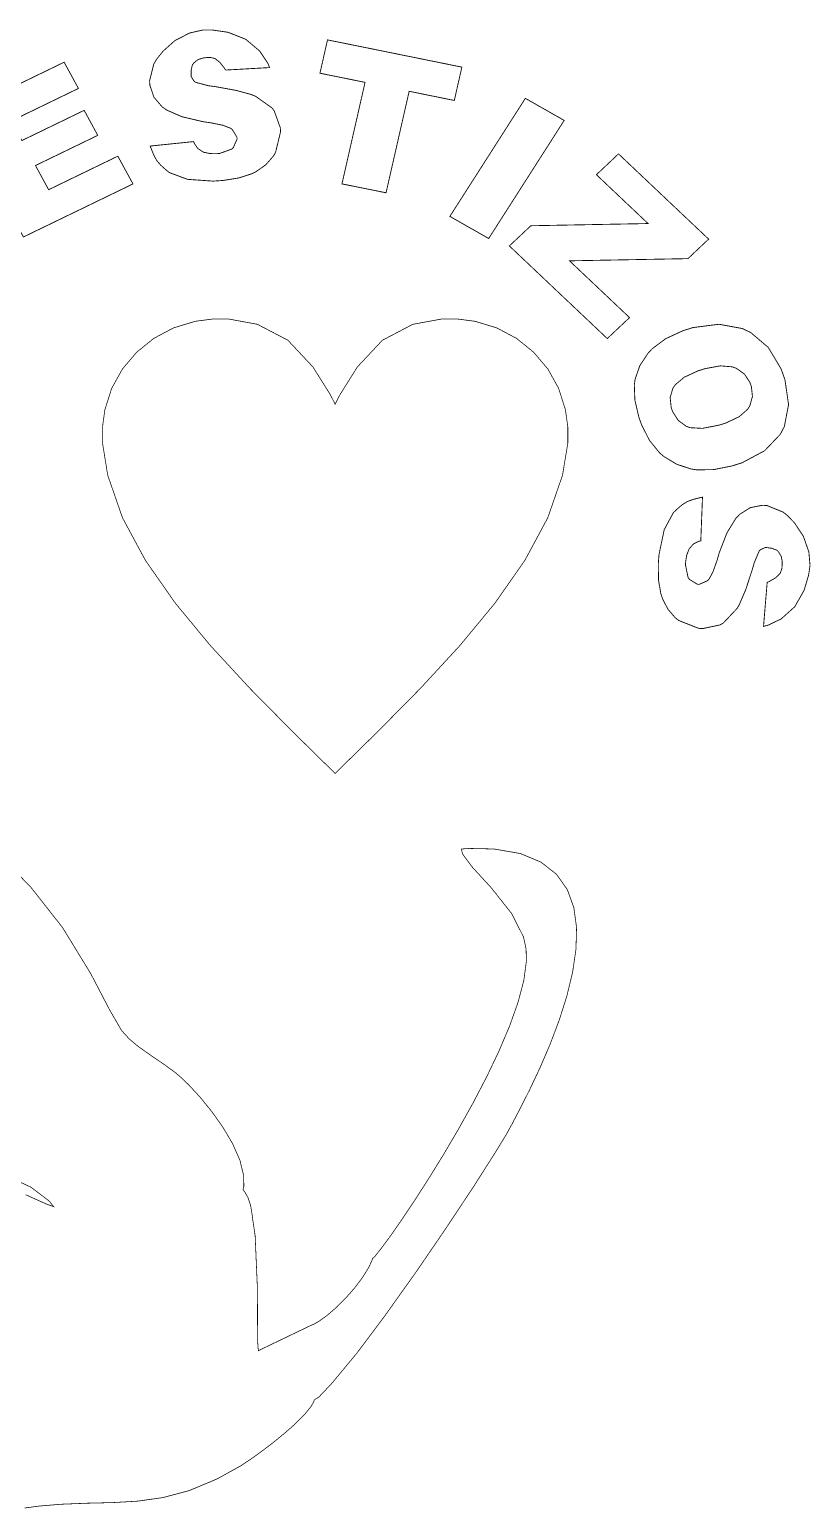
# Model space of a CAD drawing. Header units: millimetres. Extents: x -36 to 207, y -20 to 38.
# Drawn here: x 190.12 to 207.16, y 5.49 to 37.74 of the extents above; entities that cross this region are included whole.
import ezdxf

# ---------------------------------------------------------------- set-up
doc = ezdxf.new("R2010")
doc.units = ezdxf.units.MM

msp = doc.modelspace()

# ---------------------------------------------------------------- linework, layer by layer
at = {"color": 0}
for points in [[(192.753, 35.201, 0.0189, 0.0189, 0), (193.7, 35.298, 0.0189, 0.0189, 0), (193.715, 35.258, 0.0189, 0.0189, 0), (193.789, 35.15, 0.0189, 0.0189, 0), (193.911, 35.068, 0.0189, 0.0189, 0), (194.061, 35.037, 0.0189, 0.0189, 0), (194.189, 35.034, 0.0189, 0.0189, 0), (194.232, 35.037, 0.0189, 0.0189, 0), (194.266, 35.039, 0.0189, 0.0189, 0), (194.531, 35.134, 0.0189, 0.0189, 0), (194.548, 35.15, 0.0189, 0.0189, 0), (194.566, 35.167, 0.0189, 0.0189, 0), (194.648, 35.354, 0.0189, 0.0189, 0), (194.647, 35.374, 0.0189, 0.0189, 0), (194.645, 35.393, 0.0189, 0.0189, 0), (194.543, 35.562, 0.0189, 0.0189, 0), (194.524, 35.576, 0.0189, 0.0189, 0), (194.505, 35.59, 0.0189, 0.0189, 0), (194.338, 35.654, 0.0189, 0.0189, 0), (194.076, 35.708, 0.0189, 0.0189, 0), (194.01, 35.717, 0.0189, 0.0189, 0), (193.9, 35.733, 0.0189, 0.0189, 0), (193.444, 35.841, 0.0189, 0.0189, 0), (193.11, 35.987, 0.0189, 0.0189, 0), (193.062, 36.022, 0.0189, 0.0189, 0), (193.013, 36.056, 0.0189, 0.0189, 0), (192.834, 36.266, 0.0189, 0.0189, 0), (192.746, 36.524, 0.0189, 0.0189, 0), (192.742, 36.582, 0.0189, 0.0189, 0), (192.739, 36.621, 0.0189, 0.0189, 0), (192.831, 36.991, 0.0189, 0.0189, 0), (192.853, 37.027, 0.0189, 0.0189, 0), (192.891, 37.092, 0.0189, 0.0189, 0), (193.034, 37.271, 0.0189, 0.0189, 0), (193.29, 37.499, 0.0189, 0.0189, 0), (193.613, 37.666, 0.0189, 0.0189, 0), (193.901, 37.731, 0.0189, 0.0189, 0), (193.997, 37.731, 0.0189, 0.0189, 0), (194.111, 37.731, 0.0189, 0.0189, 0), (194.454, 37.681, 0.0189, 0.0189, 0), (194.838, 37.528, 0.0189, 0.0189, 0), (195.142, 37.272, 0.0189, 0.0189, 0), (195.318, 37.008, 0.0189, 0.0189, 0), (195.357, 36.912, 0.0189, 0.0189, 0), (194.398, 36.858, 0.0189, 0.0189, 0), (194.37, 36.902, 0.0189, 0.0189, 0), (194.273, 37.025, 0.0189, 0.0189, 0), (194.167, 37.109, 0.0189, 0.0189, 0), (194.061, 37.134, 0.0189, 0.0189, 0), (193.967, 37.129, 0.0189, 0.0189, 0), (193.937, 37.124, 0.0189, 0.0189, 0), (193.909, 37.121, 0.0189, 0.0189, 0), (193.793, 37.085, 0.0189, 0.0189, 0), (193.7, 37.008, 0.0189, 0.0189, 0), (193.683, 36.984, 0.0189, 0.0189, 0), (193.672, 36.97, 0.0189, 0.0189, 0), (193.647, 36.857, 0.0189, 0.0189, 0), (193.646, 36.741, 0.0189, 0.0189, 0), (193.647, 36.725, 0.0189, 0.0189, 0), (193.647, 36.713, 0.0189, 0.0189, 0), (193.714, 36.61, 0.0189, 0.0189, 0), (193.727, 36.601, 0.0189, 0.0189, 0), (193.739, 36.592, 0.0189, 0.0189, 0), (194.018, 36.517, 0.0189, 0.0189, 0), (194.063, 36.511, 0.0189, 0.0189, 0), (194.171, 36.497, 0.0189, 0.0189, 0), (194.625, 36.415, 0.0189, 0.0189, 0), (194.956, 36.325, 0.0189, 0.0189, 0), (195.004, 36.305, 0.0189, 0.0189, 0), (195.052, 36.286, 0.0189, 0.0189, 0), (195.411, 36.031, 0.0189, 0.0189, 0), (195.434, 35.999, 0.0189, 0.0189, 0), (195.458, 35.968, 0.0189, 0.0189, 0), (195.59, 35.604, 0.0189, 0.0189, 0), (195.593, 35.563, 0.0189, 0.0189, 0), (195.597, 35.515, 0.0189, 0.0189, 0), (195.488, 35.063, 0.0189, 0.0189, 0), (195.463, 35.02, 0.0189, 0.0189, 0), (195.437, 34.978, 0.0189, 0.0189, 0), (195.275, 34.793, 0.0189, 0.0189, 0), (195.066, 34.645, 0.0189, 0.0189, 0), (195.016, 34.62, 0.0189, 0.0189, 0), (194.967, 34.596, 0.0189, 0.0189, 0), (194.68, 34.504, 0.0189, 0.0189, 0), (194.337, 34.45, 0.0189, 0.0189, 0), (194.26, 34.445, 0.0189, 0.0189, 0), (194.125, 34.436, 0.0189, 0.0189, 0), (193.568, 34.475, 0.0189, 0.0189, 0), (193.171, 34.622, 0.0189, 0.0189, 0), (193.115, 34.667, 0.0189, 0.0189, 0), (193.08, 34.696, 0.0189, 0.0189, 0), (192.981, 34.785, 0.0189, 0.0189, 0), (192.894, 34.887, 0.0189, 0.0189, 0), (192.827, 35.013, 0.0189, 0.0189, 0), (192.77, 35.155, 0.0189, 0.0189, 0), (192.753, 35.201, 0.0189, 0.0189, 0)], [(196.621, 37.516, 0.0189, 0.0189, 0), (199.552, 36.922, 0.0189, 0.0189, 0), (199.387, 36.195, 0.0189, 0.0189, 0), (198.402, 36.395, 0.0189, 0.0189, 0), (197.898, 34.182, 0.0189, 0.0189, 0), (196.936, 34.376, 0.0189, 0.0189, 0), (197.44, 36.59, 0.0189, 0.0189, 0), (196.456, 36.789, 0.0189, 0.0189, 0), (196.621, 37.516, 0.0189, 0.0189, 0)], [(188.53, 35.892, 0.0189, 0.0189, 0), (190.875, 37.029, 0.0189, 0.0189, 0), (191.187, 36.457, 0.0189, 0.0189, 0), (189.721, 35.747, 0.0189, 0.0189, 0), (189.953, 35.321, 0.0189, 0.0189, 0), (191.312, 35.979, 0.0189, 0.0189, 0), (191.609, 35.434, 0.0189, 0.0189, 0), (190.25, 34.776, 0.0189, 0.0189, 0), (190.537, 34.249, 0.0189, 0.0189, 0), (192.047, 34.98, 0.0189, 0.0189, 0), (192.377, 34.375, 0.0189, 0.0189, 0), (189.987, 33.218, 0.0189, 0.0189, 0), (188.53, 35.892, 0.0189, 0.0189, 0)], [(200.937, 36.241, 0.0189, 0.0189, 0), (201.784, 35.76, 0.0189, 0.0189, 0), (200.137, 33.185, 0.0189, 0.0189, 0), (199.29, 33.667, 0.0189, 0.0189, 0), (200.937, 36.241, 0.0189, 0.0189, 0)], [(202.969, 35.03, 0.0189, 0.0189, 0), (204.935, 33.171, 0.0189, 0.0189, 0), (204.484, 32.746, 0.0189, 0.0189, 0), (201.9, 32.698, 0.0189, 0.0189, 0), (203.21, 31.46, 0.0189, 0.0189, 0), (202.724, 31.003, 0.0189, 0.0189, 0), (200.588, 33.023, 0.0189, 0.0189, 0), (201.057, 33.463, 0.0189, 0.0189, 0), (203.613, 33.511, 0.0189, 0.0189, 0), (202.487, 34.576, 0.0189, 0.0189, 0), (202.969, 35.03, 0.0189, 0.0189, 0)], [(196.787, 29.572, 0.0158, 0.0158, 0), (196.895, 29.783, 0.0158, 0.0158, 0), (197.273, 30.385, 0.0158, 0.0158, 0), (197.818, 30.966, 0.0158, 0.0158, 0), (198.482, 31.314, 0.0158, 0.0158, 0), (199.114, 31.43, 0.0158, 0.0158, 0), (199.325, 31.43, 0.0158, 0.0158, 0), (199.453, 31.43, 0.0158, 0.0158, 0), (199.836, 31.38, 0.0158, 0.0158, 0), (200.313, 31.236, 0.0158, 0.0158, 0), (200.744, 31.007, 0.0158, 0.0158, 0), (201.119, 30.704, 0.0158, 0.0158, 0), (201.429, 30.338, 0.0158, 0.0158, 0), (201.663, 29.917, 0.0158, 0.0158, 0), (201.811, 29.452, 0.0158, 0.0158, 0), (201.863, 29.078, 0.0158, 0.0158, 0), (201.863, 28.953, 0.0158, 0.0158, 0), (201.863, 28.721, 0.0158, 0.0158, 0), (201.748, 28.024, 0.0158, 0.0158, 0), (201.426, 27.095, 0.0158, 0.0158, 0), (200.926, 26.166, 0.0158, 0.0158, 0), (200.276, 25.237, 0.0158, 0.0158, 0), (199.508, 24.308, 0.0158, 0.0158, 0), (198.651, 23.379, 0.0158, 0.0158, 0), (197.734, 22.45, 0.0158, 0.0158, 0), (197.024, 21.753, 0.0158, 0.0158, 0), (196.787, 21.521, 0.0158, 0.0158, 0), (196.55, 21.753, 0.0158, 0.0158, 0), (195.841, 22.45, 0.0158, 0.0158, 0), (194.924, 23.379, 0.0158, 0.0158, 0), (194.066, 24.308, 0.0158, 0.0158, 0), (193.298, 25.237, 0.0158, 0.0158, 0), (192.649, 26.166, 0.0158, 0.0158, 0), (192.148, 27.095, 0.0158, 0.0158, 0), (191.826, 28.024, 0.0158, 0.0158, 0), (191.713, 28.721, 0.0158, 0.0158, 0), (191.713, 28.953, 0.0158, 0.0158, 0), (191.713, 29.078, 0.0158, 0.0158, 0), (191.764, 29.452, 0.0158, 0.0158, 0), (191.912, 29.917, 0.0158, 0.0158, 0), (192.146, 30.338, 0.0158, 0.0158, 0), (192.456, 30.704, 0.0158, 0.0158, 0), (192.831, 31.007, 0.0158, 0.0158, 0), (193.262, 31.236, 0.0158, 0.0158, 0), (193.739, 31.38, 0.0158, 0.0158, 0), (194.122, 31.43, 0.0158, 0.0158, 0), (194.25, 31.43, 0.0158, 0.0158, 0), (194.46, 31.43, 0.0158, 0.0158, 0), (195.092, 31.314, 0.0158, 0.0158, 0), (195.757, 30.966, 0.0158, 0.0158, 0), (196.302, 30.385, 0.0158, 0.0158, 0), (196.68, 29.783, 0.0158, 0.0158, 0), (196.787, 29.572, 0.0158, 0.0158, 0)], [(204.47, 31.204, 0.0189, 0.0189, 0), (204.594, 31.243, 0.0189, 0.0189, 0), (205.163, 31.315, 0.0189, 0.0189, 0), (205.669, 31.222, 0.0189, 0.0189, 0), (205.761, 31.178, 0.0189, 0.0189, 0), (205.853, 31.135, 0.0189, 0.0189, 0), (206.236, 30.81, 0.0189, 0.0189, 0), (206.517, 30.34, 0.0189, 0.0189, 0), (206.558, 30.224, 0.0189, 0.0189, 0), (206.6, 30.106, 0.0189, 0.0189, 0), (206.679, 29.562, 0.0189, 0.0189, 0), (206.587, 29.085, 0.0189, 0.0189, 0), (206.542, 28.999, 0.0189, 0.0189, 0), (206.497, 28.914, 0.0189, 0.0189, 0), (206.157, 28.557, 0.0189, 0.0189, 0), (205.664, 28.294, 0.0189, 0.0189, 0), (205.542, 28.256, 0.0189, 0.0189, 0), (205.454, 28.228, 0.0189, 0.0189, 0), (205.045, 28.146, 0.0189, 0.0189, 0), (204.68, 28.14, 0.0189, 0.0189, 0), (204.614, 28.15, 0.0189, 0.0189, 0), (204.547, 28.161, 0.0189, 0.0189, 0), (204.239, 28.262, 0.0189, 0.0189, 0), (203.963, 28.428, 0.0189, 0.0189, 0), (203.913, 28.471, 0.0189, 0.0189, 0), (203.862, 28.514, 0.0189, 0.0189, 0), (203.644, 28.784, 0.0189, 0.0189, 0), (203.471, 29.126, 0.0189, 0.0189, 0), (203.443, 29.205, 0.0189, 0.0189, 0), (203.414, 29.285, 0.0189, 0.0189, 0), (203.327, 29.658, 0.0189, 0.0189, 0), (203.314, 29.993, 0.0189, 0.0189, 0), (203.323, 30.055, 0.0189, 0.0189, 0), (203.331, 30.116, 0.0189, 0.0189, 0), (203.432, 30.407, 0.0189, 0.0189, 0), (203.61, 30.679, 0.0189, 0.0189, 0), (203.657, 30.73, 0.0189, 0.0189, 0), (203.704, 30.781, 0.0189, 0.0189, 0), (204.002, 31.002, 0.0189, 0.0189, 0), (204.382, 31.177, 0.0189, 0.0189, 0), (204.47, 31.204, 0.0189, 0.0189, 0)], [(204.78, 30.323, 0.0189, 0.0189, 0), (204.703, 30.299, 0.0189, 0.0189, 0), (204.401, 30.159, 0.0189, 0.0189, 0), (204.203, 29.992, 0.0189, 0.0189, 0), (204.179, 29.955, 0.0189, 0.0189, 0), (204.155, 29.918, 0.0189, 0.0189, 0), (204.096, 29.718, 0.0189, 0.0189, 0), (204.118, 29.501, 0.0189, 0.0189, 0), (204.134, 29.454, 0.0189, 0.0189, 0), (204.151, 29.407, 0.0189, 0.0189, 0), (204.273, 29.217, 0.0189, 0.0189, 0), (204.444, 29.092, 0.0189, 0.0189, 0), (204.486, 29.076, 0.0189, 0.0189, 0), (204.528, 29.06, 0.0189, 0.0189, 0), (204.801, 29.045, 0.0189, 0.0189, 0), (205.16, 29.115, 0.0189, 0.0189, 0), (205.245, 29.141, 0.0189, 0.0189, 0), (205.316, 29.164, 0.0189, 0.0189, 0), (205.599, 29.298, 0.0189, 0.0189, 0), (205.788, 29.462, 0.0189, 0.0189, 0), (205.811, 29.5, 0.0189, 0.0189, 0), (205.834, 29.538, 0.0189, 0.0189, 0), (205.891, 29.739, 0.0189, 0.0189, 0), (205.868, 29.957, 0.0189, 0.0189, 0), (205.851, 30.003, 0.0189, 0.0189, 0), (205.835, 30.048, 0.0189, 0.0189, 0), (205.716, 30.229, 0.0189, 0.0189, 0), (205.542, 30.353, 0.0189, 0.0189, 0), (205.499, 30.369, 0.0189, 0.0189, 0), (205.457, 30.386, 0.0189, 0.0189, 0), (205.191, 30.408, 0.0189, 0.0189, 0), (204.857, 30.347, 0.0189, 0.0189, 0), (204.78, 30.323, 0.0189, 0.0189, 0)]]:
    msp.add_lwpolyline(points, format="xyseb", close=True, dxfattribs=at)
at = {"color": 1}
msp.add_lwpolyline([(204.801, 27.544, 0.0189, 0.0189, 0), (204.764, 26.593, 0.0189, 0.0189, 0), (204.723, 26.584, 0.0189, 0.0189, 0), (204.605, 26.526, 0.0189, 0.0189, 0), (204.508, 26.415, 0.0189, 0.0189, 0), (204.455, 26.272, 0.0189, 0.0189, 0), (204.435, 26.145, 0.0189, 0.0189, 0), (204.432, 26.103, 0.0189, 0.0189, 0), (204.43, 26.068, 0.0189, 0.0189, 0), (204.487, 25.793, 0.0189, 0.0189, 0), (204.501, 25.773, 0.0189, 0.0189, 0), (204.515, 25.753, 0.0189, 0.0189, 0), (204.688, 25.646, 0.0189, 0.0189, 0), (204.708, 25.645, 0.0189, 0.0189, 0), (204.728, 25.643, 0.0189, 0.0189, 0), (204.908, 25.721, 0.0189, 0.0189, 0), (204.925, 25.738, 0.0189, 0.0189, 0), (204.942, 25.755, 0.0189, 0.0189, 0), (205.028, 25.911, 0.0189, 0.0189, 0), (205.118, 26.163, 0.0189, 0.0189, 0), (205.137, 26.228, 0.0189, 0.0189, 0), (205.167, 26.334, 0.0189, 0.0189, 0), (205.337, 26.771, 0.0189, 0.0189, 0), (205.529, 27.082, 0.0189, 0.0189, 0), (205.57, 27.125, 0.0189, 0.0189, 0), (205.611, 27.169, 0.0189, 0.0189, 0), (205.843, 27.316, 0.0189, 0.0189, 0), (206.111, 27.368, 0.0189, 0.0189, 0), (206.17, 27.364, 0.0189, 0.0189, 0), (206.208, 27.362, 0.0189, 0.0189, 0), (206.562, 27.218, 0.0189, 0.0189, 0), (206.595, 27.192, 0.0189, 0.0189, 0), (206.653, 27.146, 0.0189, 0.0189, 0), (206.812, 26.979, 0.0189, 0.0189, 0), (207.001, 26.694, 0.0189, 0.0189, 0), (207.122, 26.35, 0.0189, 0.0189, 0), (207.147, 26.056, 0.0189, 0.0189, 0), (207.133, 25.961, 0.0189, 0.0189, 0), (207.117, 25.848, 0.0189, 0.0189, 0), (207.019, 25.516, 0.0189, 0.0189, 0), (206.815, 25.156, 0.0189, 0.0189, 0), (206.519, 24.891, 0.0189, 0.0189, 0), (206.233, 24.753, 0.0189, 0.0189, 0), (206.133, 24.728, 0.0189, 0.0189, 0), (206.212, 25.685, 0.0189, 0.0189, 0), (206.259, 25.707, 0.0189, 0.0189, 0), (206.395, 25.786, 0.0189, 0.0189, 0), (206.493, 25.88, 0.0189, 0.0189, 0), (206.533, 25.981, 0.0189, 0.0189, 0), (206.54, 26.074, 0.0189, 0.0189, 0), (206.54, 26.105, 0.0189, 0.0189, 0), (206.54, 26.142, 0.0189, 0.0189, 0), (206.52, 26.253, 0.0189, 0.0189, 0), (206.458, 26.355, 0.0189, 0.0189, 0), (206.437, 26.375, 0.0189, 0.0189, 0), (206.424, 26.388, 0.0189, 0.0189, 0), (206.316, 26.429, 0.0189, 0.0189, 0), (206.201, 26.446, 0.0189, 0.0189, 0), (206.185, 26.447, 0.0189, 0.0189, 0), (206.173, 26.448, 0.0189, 0.0189, 0), (206.062, 26.397, 0.0189, 0.0189, 0), (206.051, 26.386, 0.0189, 0.0189, 0), (206.04, 26.375, 0.0189, 0.0189, 0), (205.927, 26.108, 0.0189, 0.0189, 0), (205.916, 26.065, 0.0189, 0.0189, 0), (205.886, 25.96, 0.0189, 0.0189, 0), (205.742, 25.522, 0.0189, 0.0189, 0), (205.607, 25.206, 0.0189, 0.0189, 0), (205.581, 25.161, 0.0189, 0.0189, 0), (205.555, 25.117, 0.0189, 0.0189, 0), (205.253, 24.797, 0.0189, 0.0189, 0), (205.218, 24.778, 0.0189, 0.0189, 0), (205.184, 24.759, 0.0189, 0.0189, 0), (204.805, 24.679, 0.0189, 0.0189, 0), (204.764, 24.681, 0.0189, 0.0189, 0), (204.716, 24.685, 0.0189, 0.0189, 0), (204.283, 24.855, 0.0189, 0.0189, 0), (204.245, 24.886, 0.0189, 0.0189, 0), (204.206, 24.917, 0.0189, 0.0189, 0), (204.046, 25.103, 0.0189, 0.0189, 0), (203.928, 25.332, 0.0189, 0.0189, 0), (203.911, 25.384, 0.0189, 0.0189, 0), (203.894, 25.436, 0.0189, 0.0189, 0), (203.842, 25.733, 0.0189, 0.0189, 0), (203.837, 26.08, 0.0189, 0.0189, 0), (203.842, 26.157, 0.0189, 0.0189, 0), (203.852, 26.292, 0.0189, 0.0189, 0), (203.967, 26.838, 0.0189, 0.0189, 0), (204.168, 27.211, 0.0189, 0.0189, 0), (204.222, 27.26, 0.0189, 0.0189, 0), (204.254, 27.29, 0.0189, 0.0189, 0), (204.356, 27.377, 0.0189, 0.0189, 0), (204.47, 27.449, 0.0189, 0.0189, 0), (204.604, 27.497, 0.0189, 0.0189, 0), (204.751, 27.534, 0.0189, 0.0189, 0), (204.801, 27.544, 0.0189, 0.0189, 0)], format="xyseb", close=True, dxfattribs=at)
at = {"color": 0}
for points in [[(190.011, 5.502, 0.0158, 0.0158, 0), (190.182, 5.525, 0.0158, 0.0158, 0), (190.338, 5.546, 0.0158, 0.0158, 0), (190.807, 5.585, 0.0158, 0.0158, 0), (191.389, 5.608, 0.0158, 0.0158, 0), (191.943, 5.621, 0.0158, 0.0158, 0), (192.486, 5.653, 0.0158, 0.0158, 0), (193.034, 5.731, 0.0158, 0.0158, 0), (193.605, 5.883, 0.0158, 0.0158, 0), (194.213, 6.137, 0.0158, 0.0158, 0), (194.717, 6.416, 0.0158, 0.0158, 0), (194.877, 6.521, 0.0158, 0.0158, 0), (194.916, 6.547, 0.0158, 0.0158, 0), (195.033, 6.629, 0.0158, 0.0158, 0), (195.236, 6.777, 0.0158, 0.0158, 0), (195.466, 6.954, 0.0158, 0.0158, 0), (195.702, 7.148, 0.0158, 0.0158, 0), (195.927, 7.347, 0.0158, 0.0158, 0), (196.119, 7.539, 0.0158, 0.0158, 0), (196.26, 7.714, 0.0158, 0.0158, 0), (196.322, 7.82, 0.0158, 0.0158, 0), (196.331, 7.858, 0.0158, 0.0158, 0), (196.439, 7.929, 0.0158, 0.0158, 0), (196.712, 8.218, 0.0158, 0.0158, 0), (197.246, 8.861, 0.0158, 0.0158, 0), (197.877, 9.701, 0.0158, 0.0158, 0), (198.552, 10.648, 0.0158, 0.0158, 0), (199.215, 11.617, 0.0158, 0.0158, 0), (199.812, 12.518, 0.0158, 0.0158, 0), (200.287, 13.265, 0.0158, 0.0158, 0), (200.517, 13.641, 0.0158, 0.0158, 0), (200.587, 13.769, 0.0158, 0.0158, 0), (200.643, 13.87, 0.0158, 0.0158, 0), (200.804, 14.175, 0.0158, 0.0158, 0), (201.031, 14.624, 0.0158, 0.0158, 0), (201.259, 15.108, 0.0158, 0.0158, 0), (201.477, 15.616, 0.0158, 0.0158, 0), (201.675, 16.138, 0.0158, 0.0158, 0), (201.841, 16.663, 0.0158, 0.0158, 0), (201.967, 17.182, 0.0158, 0.0158, 0), (202.041, 17.684, 0.0158, 0.0158, 0), (202.054, 18.16, 0.0158, 0.0158, 0), (201.994, 18.598, 0.0158, 0.0158, 0), (201.852, 18.988, 0.0158, 0.0158, 0), (201.617, 19.321, 0.0158, 0.0158, 0), (201.279, 19.586, 0.0158, 0.0158, 0), (200.828, 19.774, 0.0158, 0.0158, 0), (200.252, 19.873, 0.0158, 0.0158, 0), (199.719, 19.885, 0.0158, 0.0158, 0), (199.543, 19.873, 0.0158, 0.0158, 0), (199.564, 19.769, 0.0158, 0.0158, 0), (199.771, 19.487, 0.0158, 0.0158, 0), (200.194, 19.026, 0.0158, 0.0158, 0), (200.639, 18.464, 0.0158, 0.0158, 0), (200.896, 17.956, 0.0158, 0.0158, 0), (200.935, 17.777, 0.0158, 0.0158, 0), (200.953, 17.691, 0.0158, 0.0158, 0), (200.959, 17.424, 0.0158, 0.0158, 0), (200.903, 17.004, 0.0158, 0.0158, 0), (200.777, 16.528, 0.0158, 0.0158, 0), (200.592, 16.01, 0.0158, 0.0158, 0), (200.359, 15.461, 0.0158, 0.0158, 0), (200.088, 14.894, 0.0158, 0.0158, 0), (199.789, 14.322, 0.0158, 0.0158, 0), (199.473, 13.756, 0.0158, 0.0158, 0), (199.151, 13.209, 0.0158, 0.0158, 0), (198.833, 12.694, 0.0158, 0.0158, 0), (198.53, 12.222, 0.0158, 0.0158, 0), (198.252, 11.806, 0.0158, 0.0158, 0), (198.011, 11.459, 0.0158, 0.0158, 0), (197.815, 11.193, 0.0158, 0.0158, 0), (197.678, 11.019, 0.0158, 0.0158, 0), (197.628, 10.958, 0.0158, 0.0158, 0), (197.607, 10.951, 0.0158, 0.0158, 0), (197.607, 10.951, 0.0158, 0.0158, 0), (197.59, 10.898, 0.0158, 0.0158, 0), (197.518, 10.746, 0.0158, 0.0158, 0), (197.382, 10.526, 0.0158, 0.0158, 0), (197.212, 10.301, 0.0158, 0.0158, 0), (197.02, 10.082, 0.0158, 0.0158, 0), (196.819, 9.881, 0.0158, 0.0158, 0), (196.62, 9.708, 0.0158, 0.0158, 0), (196.436, 9.576, 0.0158, 0.0158, 0), (196.321, 9.51, 0.0158, 0.0158, 0), (196.28, 9.495, 0.0158, 0.0158, 0), (195.111, 8.933, 0.0158, 0.0158, 0), (195.095, 9.168, 0.0158, 0.0158, 0), (195.092, 10.283, 0.0158, 0.0158, 0), (195.042, 11.441, 0.0158, 0.0158, 0), (195.004, 11.696, 0.0158, 0.0158, 0), (194.995, 11.751, 0.0158, 0.0158, 0), (194.974, 11.917, 0.0158, 0.0158, 0), (194.942, 12.104, 0.0158, 0.0158, 0), (194.885, 12.275, 0.0158, 0.0158, 0), (194.808, 12.408, 0.0158, 0.0158, 0), (194.778, 12.447, 0.0158, 0.0158, 0), (194.796, 12.519, 0.0158, 0.0158, 0), (194.792, 12.751, 0.0158, 0.0158, 0), (194.709, 13.089, 0.0158, 0.0158, 0), (194.55, 13.447, 0.0158, 0.0158, 0), (194.338, 13.807, 0.0158, 0.0158, 0), (194.093, 14.152, 0.0158, 0.0158, 0), (193.838, 14.465, 0.0158, 0.0158, 0), (193.594, 14.729, 0.0158, 0.0158, 0), (193.437, 14.882, 0.0158, 0.0158, 0), (193.382, 14.928, 0.0158, 0.0158, 0), (193.309, 14.991, 0.0158, 0.0158, 0), (193.078, 15.161, 0.0158, 0.0158, 0), (192.773, 15.368, 0.0158, 0.0158, 0), (192.487, 15.57, 0.0158, 0.0158, 0), (192.298, 15.729, 0.0158, 0.0158, 0), (192.243, 15.789, 0.0158, 0.0158, 0), (192.131, 15.911, 0.0158, 0.0158, 0), (191.876, 16.349, 0.0158, 0.0158, 0), (191.455, 17.156, 0.0158, 0.0158, 0), (190.841, 18.159, 0.0158, 0.0158, 0), (190.15, 19.038, 0.0158, 0.0158, 0), (189.892, 19.303, 0.0158, 0.0158, 0)], [(189.497, 12.808, 0.0158, 0.0158, 0), (190.151, 12.497, 0.0158, 0.0158, 0), (190.547, 12.199, 0.0158, 0.0158, 0), (190.647, 12.074, 0.0158, 0.0158, 0), (190.49, 12.13, 0.0158, 0.0158, 0), (190.034, 12.335, 0.0158, 0.0158, 0)]]:
    msp.add_lwpolyline(points, format="xyseb", dxfattribs=at)

doc.saveas('drawing.dxf')
